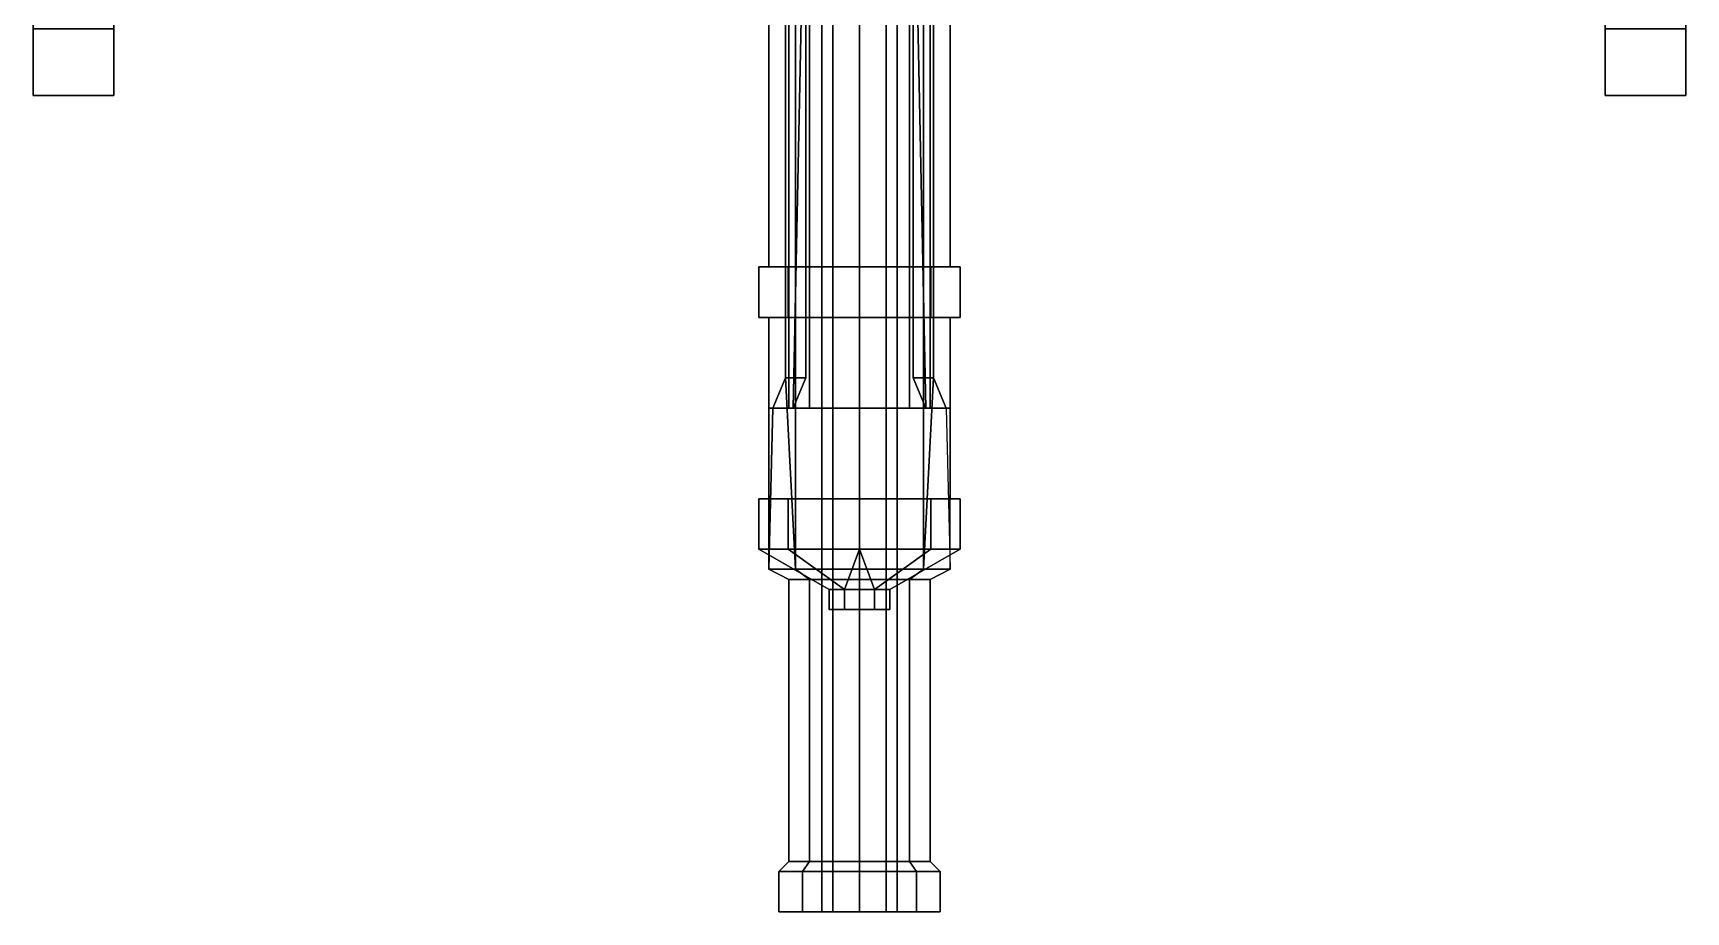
# Model space of a CAD drawing. Header units: millimetres. Extents: x -1 to 1, y -1.5 to 8.6.
# Drawn here: x -0.82 to 0.82, y -1.48 to -0.608 of the extents above; entities that cross this region are included whole.
import ezdxf

# ---------------------------------------------------------------- set-up
doc = ezdxf.new("R2010")
doc.units = ezdxf.units.MM
for name, color, linetype in [('gun', 1, 'Continuous'), ('sleeve', 5, 'Continuous'), ('wheels', 2, 'Continuous')]:
    doc.layers.add(name, color=color, linetype=linetype)

msp = doc.modelspace()

# ---------------------------------------------------------------- linework, layer by layer
at = {"layer": 'gun'}
for points in [[(-0.0734, -0.37, 0.88), (-0.0636, -0.37, 0.8564), (-0.0636, -1.14, 0.8564), (-0.0734, -0.95, 0.88)], [(-0.0534, -0.95, 0.88), (-0.0534, -0.37, 0.88), (-0.0734, -0.37, 0.88), (-0.0734, -0.95, 0.88)], [(-0.0495, -0.37, 0.9695), (-0.07, -0.37, 0.92), (-0.07, -0.98, 0.92), (-0.0495, -0.98, 0.9695)], [(-0.07, -0.37, 0.92), (-0.0534, -0.37, 0.88), (-0.0659, -0.98, 0.91), (-0.07, -0.98, 0.92)], [(-0.0534, -0.37, 0.88), (-0.0534, -0.37, 0.88), (-0.0534, -0.95, 0.88), (-0.0659, -0.98, 0.91)], [(-0.0636, -0.37, 0.8564), (0, -0.37, 0.83), (0, -1.14, 0.83), (-0.0636, -1.14, 0.8564)], [(0, -0.37, 0.99), (-0.0495, -0.37, 0.9695), (-0.0495, -0.98, 0.9695), (0, -0.98, 0.99)], [(0, -0.37, 0.83), (0.0636, -0.37, 0.8564), (0.0636, -1.14, 0.8564), (0, -1.14, 0.83)], [(0.0495, -0.37, 0.9695), (0, -0.37, 0.99), (0, -0.98, 0.99), (0.0495, -0.98, 0.9695)], [(0.07, -0.37, 0.92), (0.0495, -0.37, 0.9695), (0.0495, -0.98, 0.9695), (0.07, -0.98, 0.92)], [(0.0534, -0.37, 0.88), (0.07, -0.37, 0.92), (0.07, -0.98, 0.92), (0.0659, -0.98, 0.91)], [(0.0534, -0.37, 0.88), (0.0534, -0.37, 0.88), (0.0659, -0.98, 0.91), (0.0534, -0.95, 0.88)], [(0.0734, -0.95, 0.88), (0.0734, -0.37, 0.88), (0.0534, -0.37, 0.88), (0.0534, -0.95, 0.88)], [(0.0636, -0.37, 0.8564), (0.0734, -0.37, 0.88), (0.0734, -0.95, 0.88), (0.0636, -1.14, 0.8564)], [(-0.0375, -0.48, 0.92), (-0.0265, -0.48, 0.9465), (-0.0265, -1.48, 0.9465), (-0.0375, -1.48, 0.92)], [(-0.0265, -0.48, 0.8935), (-0.0375, -0.48, 0.92), (-0.0375, -1.48, 0.92), (-0.0265, -1.48, 0.8935)], [(-0.0265, -0.48, 0.9465), (0, -0.48, 0.9575), (0, -1.48, 0.9575), (-0.0265, -1.48, 0.9465)], [(0, -0.48, 0.8825), (-0.0265, -0.48, 0.8935), (-0.0265, -1.48, 0.8935), (0, -1.48, 0.8825)], [(0, -0.48, 0.9575), (0.0265, -0.48, 0.9465), (0.0265, -1.48, 0.9465), (0, -1.48, 0.9575)], [(0.0265, -0.48, 0.8935), (0, -0.48, 0.8825), (0, -1.48, 0.8825), (0.0265, -1.48, 0.8935)], [(0.0265, -0.48, 0.9465), (0.0375, -0.48, 0.92), (0.0375, -1.48, 0.92), (0.0265, -1.48, 0.9465)], [(0.0375, -0.48, 0.92), (0.0265, -0.48, 0.8935), (0.0265, -1.48, 0.8935), (0.0375, -1.48, 0.92)], [(-0.0859, -0.98, 0.91), (-0.0734, -0.95, 0.88), (-0.0636, -1.14, 0.8564), (-0.09, -1.14, 0.92)], [(-0.0659, -0.98, 0.91), (-0.0534, -0.95, 0.88), (-0.0734, -0.95, 0.88), (-0.0859, -0.98, 0.91)], [(0.0859, -0.98, 0.91), (0.0734, -0.95, 0.88), (0.0534, -0.95, 0.88), (0.0659, -0.98, 0.91)], [(0.0734, -0.95, 0.88), (0.0859, -0.98, 0.91), (0.09, -1.14, 0.92), (0.0636, -1.14, 0.8564)], [(-0.0636, -0.98, 0.9836), (-0.09, -0.98, 0.92), (-0.09, -1.14, 0.92), (-0.0636, -1.14, 0.9836)], [(-0.09, -0.98, 0.92), (-0.0859, -0.98, 0.91), (-0.0859, -0.98, 0.91), (-0.09, -1.14, 0.92)], [(-0.0495, -0.98, 0.9695), (-0.07, -0.98, 0.92), (-0.09, -0.98, 0.92), (-0.0636, -0.98, 0.9836)], [(-0.07, -0.98, 0.92), (-0.0659, -0.98, 0.91), (-0.0859, -0.98, 0.91), (-0.09, -0.98, 0.92)], [(0, -0.98, 1.01), (-0.0636, -0.98, 0.9836), (-0.0636, -1.14, 0.9836), (0, -1.14, 1.01)], [(0, -0.98, 0.99), (-0.0495, -0.98, 0.9695), (-0.0636, -0.98, 0.9836), (0, -0.98, 1.01)], [(0.0636, -0.98, 0.9836), (0, -0.98, 1.01), (0, -1.14, 1.01), (0.0636, -1.14, 0.9836)], [(0, -0.98, 1.01), (0.0636, -0.98, 0.9836), (0.0495, -0.98, 0.9695), (0, -0.98, 0.99)], [(0.0636, -0.98, 0.9836), (0.09, -0.98, 0.92), (0.07, -0.98, 0.92), (0.0495, -0.98, 0.9695)], [(0.09, -0.98, 0.92), (0.0636, -0.98, 0.9836), (0.0636, -1.14, 0.9836), (0.09, -1.14, 0.92)], [(0.09, -0.98, 0.92), (0.0859, -0.98, 0.91), (0.0659, -0.98, 0.91), (0.07, -0.98, 0.92)], [(-0.0495, -1.15, 0.8705), (-0.07, -1.15, 0.92), (-0.09, -1.14, 0.92), (-0.0636, -1.14, 0.8564)], [(-0.07, -1.15, 0.92), (-0.0495, -1.15, 0.9695), (-0.0636, -1.14, 0.9836), (-0.09, -1.14, 0.92)], [(0, -1.15, 0.85), (-0.0495, -1.15, 0.8705), (-0.0636, -1.14, 0.8564), (0, -1.14, 0.83)], [(-0.0495, -1.15, 0.9695), (0, -1.15, 0.99), (0, -1.14, 1.01), (-0.0636, -1.14, 0.9836)], [(0.0495, -1.15, 0.8705), (0, -1.15, 0.85), (0, -1.14, 0.83), (0.0636, -1.14, 0.8564)], [(0, -1.15, 0.99), (0.0495, -1.15, 0.9695), (0.0636, -1.14, 0.9836), (0, -1.14, 1.01)], [(0.07, -1.15, 0.92), (0.0495, -1.15, 0.8705), (0.0636, -1.14, 0.8564), (0.09, -1.14, 0.92)], [(0.0495, -1.15, 0.9695), (0.07, -1.15, 0.92), (0.09, -1.14, 0.92), (0.0636, -1.14, 0.9836)], [(-0.0495, -1.15, 0.9695), (-0.07, -1.15, 0.92), (-0.07, -1.43, 0.92), (-0.0495, -1.43, 0.9695)], [(-0.07, -1.15, 0.92), (-0.0495, -1.15, 0.8705), (-0.0495, -1.43, 0.8705), (-0.07, -1.43, 0.92)], [(0, -1.15, 0.99), (-0.0495, -1.15, 0.9695), (-0.0495, -1.43, 0.9695), (0, -1.43, 0.99)], [(-0.0495, -1.15, 0.8705), (0, -1.15, 0.85), (0, -1.43, 0.85), (-0.0495, -1.43, 0.8705)], [(0.0495, -1.15, 0.9695), (0, -1.15, 0.99), (0, -1.43, 0.99), (0.0495, -1.43, 0.9695)], [(0, -1.15, 0.85), (0.0495, -1.15, 0.8705), (0.0495, -1.43, 0.8705), (0, -1.43, 0.85)], [(0.07, -1.15, 0.92), (0.0495, -1.15, 0.9695), (0.0495, -1.43, 0.9695), (0.07, -1.43, 0.92)], [(0.0495, -1.15, 0.8705), (0.07, -1.15, 0.92), (0.07, -1.43, 0.92), (0.0495, -1.43, 0.8705)], [(-0.0495, -1.43, 0.9695), (-0.07, -1.43, 0.92), (-0.08, -1.44, 0.92), (-0.0566, -1.44, 0.9766)], [(-0.07, -1.43, 0.92), (-0.0495, -1.43, 0.8705), (-0.0566, -1.44, 0.8634), (-0.08, -1.44, 0.92)], [(-0.0566, -1.44, 0.9766), (-0.08, -1.44, 0.92), (-0.08, -1.48, 0.92), (-0.0566, -1.48, 0.9766)], [(-0.08, -1.44, 0.92), (-0.0566, -1.44, 0.8634), (-0.0566, -1.48, 0.8634), (-0.08, -1.48, 0.92)], [(0, -1.43, 0.99), (-0.0495, -1.43, 0.9695), (-0.0566, -1.44, 0.9766), (0, -1.44, 1)], [(-0.0495, -1.43, 0.8705), (0, -1.43, 0.85), (0, -1.44, 0.84), (-0.0566, -1.44, 0.8634)], [(0, -1.44, 1), (-0.0566, -1.44, 0.9766), (-0.0566, -1.48, 0.9766), (0, -1.48, 1)], [(-0.0566, -1.44, 0.8634), (0, -1.44, 0.84), (0, -1.48, 0.84), (-0.0566, -1.48, 0.8634)], [(0.0495, -1.43, 0.9695), (0, -1.43, 0.99), (0, -1.44, 1), (0.0566, -1.44, 0.9766)], [(0, -1.43, 0.85), (0.0495, -1.43, 0.8705), (0.0566, -1.44, 0.8634), (0, -1.44, 0.84)], [(0.0566, -1.44, 0.9766), (0, -1.44, 1), (0, -1.48, 1), (0.0566, -1.48, 0.9766)], [(0, -1.44, 0.84), (0.0566, -1.44, 0.8634), (0.0566, -1.48, 0.8634), (0, -1.48, 0.84)], [(0.07, -1.43, 0.92), (0.0495, -1.43, 0.9695), (0.0566, -1.44, 0.9766), (0.08, -1.44, 0.92)], [(0.0495, -1.43, 0.8705), (0.07, -1.43, 0.92), (0.08, -1.44, 0.92), (0.0566, -1.44, 0.8634)], [(0.08, -1.44, 0.92), (0.0566, -1.44, 0.9766), (0.0566, -1.48, 0.9766), (0.08, -1.48, 0.92)], [(0.0566, -1.44, 0.8634), (0.08, -1.44, 0.92), (0.08, -1.48, 0.92), (0.0566, -1.48, 0.8634)], [(-0.0566, -1.48, 0.9766), (-0.08, -1.48, 0.92), (-0.0375, -1.48, 0.92), (-0.0265, -1.48, 0.9465)], [(-0.08, -1.48, 0.92), (-0.0566, -1.48, 0.8634), (-0.0265, -1.48, 0.8935), (-0.0375, -1.48, 0.92)], [(0, -1.48, 1), (-0.0566, -1.48, 0.9766), (-0.0265, -1.48, 0.9465), (0, -1.48, 0.9575)], [(-0.0566, -1.48, 0.8634), (0, -1.48, 0.84), (0, -1.48, 0.8825), (-0.0265, -1.48, 0.8935)], [(0, -1.48, 0.84), (0.0566, -1.48, 0.8634), (0.0265, -1.48, 0.8935), (0, -1.48, 0.8825)], [(0.0566, -1.48, 0.9766), (0, -1.48, 1), (0, -1.48, 0.9575), (0.0265, -1.48, 0.9465)], [(0.0566, -1.48, 0.8634), (0.08, -1.48, 0.92), (0.0375, -1.48, 0.92), (0.0265, -1.48, 0.8935)], [(0.08, -1.48, 0.92), (0.0566, -1.48, 0.9766), (0.0265, -1.48, 0.9465), (0.0375, -1.48, 0.92)]]:
    msp.add_3dface(points, dxfattribs=at)
at = {"layer": 'sleeve'}
for points in [[(-0.0636, 0.69, 0.7936), (-0.09, 0.69, 0.73), (-0.09, -0.84, 0.73), (-0.0636, -0.84, 0.7936)], [(-0.09, 0.69, 0.73), (-0.0636, 0.69, 0.6664), (-0.0636, -0.84, 0.6664), (-0.09, -0.84, 0.73)], [(0, 0.69, 0.82), (-0.0636, 0.69, 0.7936), (-0.0636, -0.84, 0.7936), (0, -0.84, 0.82)], [(-0.0636, 0.69, 0.6664), (0, 0.69, 0.64), (0, -0.84, 0.64), (-0.0636, -0.84, 0.6664)], [(0.0636, 0.69, 0.7936), (0, 0.69, 0.82), (0, -0.84, 0.82), (0.0636, -0.84, 0.7936)], [(0, 0.69, 0.64), (0.0636, 0.69, 0.6664), (0.0636, -0.84, 0.6664), (0, -0.84, 0.64)], [(0.09, 0.69, 0.73), (0.0636, 0.69, 0.7936), (0.0636, -0.84, 0.7936), (0.09, -0.84, 0.73)], [(0.0636, 0.69, 0.6664), (0.09, 0.69, 0.73), (0.09, -0.84, 0.73), (0.0636, -0.84, 0.6664)], [(-0.0707, -0.84, 0.8007), (-0.1, -0.84, 0.73), (-0.1, -0.89, 0.73), (-0.0707, -0.89, 0.8007)], [(-0.1, -0.84, 0.73), (-0.0707, -0.84, 0.6593), (-0.0707, -0.89, 0.6593), (-0.1, -0.89, 0.73)], [(-0.0636, -0.84, 0.7936), (-0.09, -0.84, 0.73), (-0.1, -0.84, 0.73), (-0.0707, -0.84, 0.8007)], [(-0.09, -0.84, 0.73), (-0.0636, -0.84, 0.6664), (-0.0707, -0.84, 0.6593), (-0.1, -0.84, 0.73)], [(0, -0.84, 0.83), (-0.0707, -0.84, 0.8007), (-0.0707, -0.89, 0.8007), (0, -0.89, 0.83)], [(-0.0707, -0.84, 0.6593), (0, -0.84, 0.63), (0, -0.89, 0.63), (-0.0707, -0.89, 0.6593)], [(0, -0.84, 0.82), (-0.0636, -0.84, 0.7936), (-0.0707, -0.84, 0.8007), (0, -0.84, 0.83)], [(-0.0636, -0.84, 0.6664), (0, -0.84, 0.64), (0, -0.84, 0.63), (-0.0707, -0.84, 0.6593)], [(0.0707, -0.84, 0.8007), (0, -0.84, 0.83), (0, -0.89, 0.83), (0.0707, -0.89, 0.8007)], [(0, -0.84, 0.63), (0.0707, -0.84, 0.6593), (0.0707, -0.89, 0.6593), (0, -0.89, 0.63)], [(0, -0.84, 0.64), (0.0636, -0.84, 0.6664), (0.0707, -0.84, 0.6593), (0, -0.84, 0.63)], [(0.0636, -0.84, 0.7936), (0, -0.84, 0.82), (0, -0.84, 0.83), (0.0707, -0.84, 0.8007)], [(0.0636, -0.84, 0.6664), (0.09, -0.84, 0.73), (0.1, -0.84, 0.73), (0.0707, -0.84, 0.6593)], [(0.09, -0.84, 0.73), (0.0636, -0.84, 0.7936), (0.0707, -0.84, 0.8007), (0.1, -0.84, 0.73)], [(0.1, -0.84, 0.73), (0.0707, -0.84, 0.8007), (0.0707, -0.89, 0.8007), (0.1, -0.89, 0.73)], [(0.0707, -0.84, 0.6593), (0.1, -0.84, 0.73), (0.1, -0.89, 0.73), (0.0707, -0.89, 0.6593)], [(-0.0707, -0.89, 0.8007), (-0.1, -0.89, 0.73), (-0.09, -0.89, 0.73), (-0.0636, -0.89, 0.7936)], [(-0.1, -0.89, 0.73), (-0.0707, -0.89, 0.6593), (-0.0636, -0.89, 0.6664), (-0.09, -0.89, 0.73)], [(-0.0636, -0.89, 0.7936), (-0.09, -0.89, 0.73), (-0.09, -1.07, 0.73), (-0.0636, -1.07, 0.7936)], [(-0.09, -0.89, 0.73), (-0.0636, -0.89, 0.6664), (-0.0636, -1.07, 0.6664), (-0.09, -1.07, 0.73)], [(0, -0.89, 0.83), (-0.0707, -0.89, 0.8007), (-0.0636, -0.89, 0.7936), (0, -0.89, 0.82)], [(-0.0707, -0.89, 0.6593), (0, -0.89, 0.63), (0, -0.89, 0.64), (-0.0636, -0.89, 0.6664)], [(0, -0.89, 0.82), (-0.0636, -0.89, 0.7936), (-0.0636, -1.07, 0.7936), (0, -1.07, 0.82)], [(-0.0636, -0.89, 0.6664), (0, -0.89, 0.64), (0, -1.07, 0.64), (-0.0636, -1.07, 0.6664)], [(0.0636, -0.89, 0.7936), (0, -0.89, 0.82), (0, -1.07, 0.82), (0.0636, -1.07, 0.7936)], [(0, -0.89, 0.64), (0.0636, -0.89, 0.6664), (0.0636, -1.07, 0.6664), (0, -1.07, 0.64)], [(0, -0.89, 0.63), (0.0707, -0.89, 0.6593), (0.0636, -0.89, 0.6664), (0, -0.89, 0.64)], [(0.0707, -0.89, 0.8007), (0, -0.89, 0.83), (0, -0.89, 0.82), (0.0636, -0.89, 0.7936)], [(0.09, -0.89, 0.73), (0.0636, -0.89, 0.7936), (0.0636, -1.07, 0.7936), (0.09, -1.07, 0.73)], [(0.0636, -0.89, 0.6664), (0.09, -0.89, 0.73), (0.09, -1.07, 0.73), (0.0636, -1.07, 0.6664)], [(0.0707, -0.89, 0.6593), (0.1, -0.89, 0.73), (0.09, -0.89, 0.73), (0.0636, -0.89, 0.6664)], [(0.1, -0.89, 0.73), (0.0707, -0.89, 0.8007), (0.0636, -0.89, 0.7936), (0.09, -0.89, 0.73)], [(-0.0707, -1.07, 0.8007), (-0.1, -1.07, 0.73), (-0.1, -1.12, 0.73), (-0.0707, -1.12, 0.8007)], [(-0.1, -1.07, 0.73), (-0.0707, -1.07, 0.6593), (-0.0707, -1.12, 0.6593), (-0.1, -1.12, 0.73)], [(-0.0636, -1.07, 0.7936), (-0.09, -1.07, 0.73), (-0.1, -1.07, 0.73), (-0.0707, -1.07, 0.8007)], [(-0.09, -1.07, 0.73), (-0.0636, -1.07, 0.6664), (-0.0707, -1.07, 0.6593), (-0.1, -1.07, 0.73)], [(0, -1.07, 0.83), (-0.0707, -1.07, 0.8007), (-0.0707, -1.12, 0.8007), (0, -1.12, 0.83)], [(-0.0707, -1.07, 0.6593), (0, -1.07, 0.63), (0, -1.12, 0.63), (-0.0707, -1.12, 0.6593)], [(0, -1.07, 0.82), (-0.0636, -1.07, 0.7936), (-0.0707, -1.07, 0.8007), (0, -1.07, 0.83)], [(-0.0636, -1.07, 0.6664), (0, -1.07, 0.64), (0, -1.07, 0.63), (-0.0707, -1.07, 0.6593)], [(0.0707, -1.07, 0.8007), (0, -1.07, 0.83), (0, -1.12, 0.83), (0.0707, -1.12, 0.8007)], [(0, -1.07, 0.63), (0.0707, -1.07, 0.6593), (0.0707, -1.12, 0.6593), (0, -1.12, 0.63)], [(0, -1.07, 0.64), (0.0636, -1.07, 0.6664), (0.0707, -1.07, 0.6593), (0, -1.07, 0.63)], [(0.0636, -1.07, 0.7936), (0, -1.07, 0.82), (0, -1.07, 0.83), (0.0707, -1.07, 0.8007)], [(0.0636, -1.07, 0.6664), (0.09, -1.07, 0.73), (0.1, -1.07, 0.73), (0.0707, -1.07, 0.6593)], [(0.09, -1.07, 0.73), (0.0636, -1.07, 0.7936), (0.0707, -1.07, 0.8007), (0.1, -1.07, 0.73)], [(0.1, -1.07, 0.73), (0.0707, -1.07, 0.8007), (0.0707, -1.12, 0.8007), (0.1, -1.12, 0.73)], [(0.0707, -1.07, 0.6593), (0.1, -1.07, 0.73), (0.1, -1.12, 0.73), (0.0707, -1.12, 0.6593)], [(-0.0707, -1.12, 0.8007), (-0.1, -1.12, 0.73), (-0.03, -1.16, 0.73), (-0.015, -1.16, 0.756)], [(-0.1, -1.12, 0.73), (-0.0707, -1.12, 0.6593), (-0.015, -1.16, 0.704), (-0.03, -1.16, 0.73)], [(0, -1.12, 0.83), (-0.0707, -1.12, 0.8007), (-0.015, -1.16, 0.756), (0.015, -1.16, 0.756)], [(-0.0707, -1.12, 0.6593), (0, -1.12, 0.63), (-0.015, -1.16, 0.704)], [(0, -1.12, 0.63), (0.0707, -1.12, 0.6593), (0.015, -1.16, 0.704), (-0.015, -1.16, 0.704)], [(0.0707, -1.12, 0.8007), (0, -1.12, 0.83), (0.015, -1.16, 0.756)], [(0.1, -1.12, 0.73), (0.0707, -1.12, 0.8007), (0.015, -1.16, 0.756), (0.03, -1.16, 0.73)], [(0.0707, -1.12, 0.6593), (0.1, -1.12, 0.73), (0.03, -1.16, 0.73), (0.015, -1.16, 0.704)], [(-0.015, -1.16, 0.756), (-0.03, -1.16, 0.73), (-0.03, -1.18, 0.73), (-0.015, -1.18, 0.756)], [(-0.03, -1.16, 0.73), (-0.015, -1.16, 0.704), (-0.015, -1.18, 0.704), (-0.03, -1.18, 0.73)], [(0.015, -1.16, 0.756), (-0.015, -1.16, 0.756), (-0.015, -1.18, 0.756), (0.015, -1.18, 0.756)], [(-0.015, -1.16, 0.704), (0.015, -1.16, 0.704), (0.015, -1.18, 0.704), (-0.015, -1.18, 0.704)], [(0.03, -1.16, 0.73), (0.015, -1.16, 0.756), (0.015, -1.18, 0.756), (0.03, -1.18, 0.73)], [(0.015, -1.16, 0.704), (0.03, -1.16, 0.73), (0.03, -1.18, 0.73), (0.015, -1.18, 0.704)], [(0.015, -1.18, 0.756), (-0.015, -1.18, 0.756), (-0.03, -1.18, 0.73), (0.03, -1.18, 0.73)], [(0.03, -1.18, 0.73), (-0.03, -1.18, 0.73), (-0.015, -1.18, 0.704), (0.015, -1.18, 0.704)]]:
    msp.add_3dface(points, dxfattribs=at)
at = {"layer": 'wheels'}
for points in [[(-0.82, -0.6036, 0.3793), (-0.82, -0.67, 0.67), (-0.82, -0.5582, 0.5745), (-0.82, -0.5443, 0.5138)], [(-0.82, -0.67, 0.67), (-0.82, -0.6036, 0.9607), (-0.82, -0.5443, 0.8262), (-0.82, -0.5582, 0.7655)], [(-0.74, -0.67, 0.67), (-0.74, -0.6036, 0.3793), (-0.74, -0.5443, 0.5138), (-0.74, -0.5582, 0.5745)], [(-0.74, -0.6036, 0.9607), (-0.74, -0.67, 0.67), (-0.74, -0.5582, 0.7655), (-0.74, -0.5443, 0.8262)], [(0.74, -0.6036, 0.3793), (0.74, -0.67, 0.67), (0.74, -0.5582, 0.5745), (0.74, -0.5443, 0.5138)], [(0.74, -0.67, 0.67), (0.74, -0.6036, 0.9607), (0.74, -0.5443, 0.8262), (0.74, -0.5582, 0.7655)], [(0.82, -0.67, 0.67), (0.82, -0.6036, 0.3793), (0.82, -0.5443, 0.5138), (0.82, -0.5582, 0.5745)], [(0.82, -0.6036, 0.9607), (0.82, -0.67, 0.67), (0.82, -0.5582, 0.7655), (0.82, -0.5443, 0.8262)], [(-0.82, -0.58, 0.67), (-0.82, -0.5582, 0.5745), (-0.82, -0.67, 0.67)], [(-0.82, -0.5582, 0.7655), (-0.82, -0.58, 0.67), (-0.82, -0.67, 0.67)], [(-0.74, -0.5582, 0.5745), (-0.74, -0.58, 0.67), (-0.74, -0.67, 0.67)], [(-0.74, -0.58, 0.67), (-0.74, -0.5582, 0.7655), (-0.74, -0.67, 0.67)], [(0.74, -0.58, 0.67), (0.74, -0.5582, 0.5745), (0.74, -0.67, 0.67)], [(0.74, -0.5582, 0.7655), (0.74, -0.58, 0.67), (0.74, -0.67, 0.67)], [(0.82, -0.5582, 0.5745), (0.82, -0.58, 0.67), (0.82, -0.67, 0.67)], [(0.82, -0.58, 0.67), (0.82, -0.5582, 0.7655), (0.82, -0.67, 0.67)], [(-0.74, -0.6036, 0.3793), (-0.74, -0.67, 0.67), (-0.82, -0.67, 0.67), (-0.82, -0.6036, 0.3793)], [(-0.74, -0.67, 0.67), (-0.74, -0.6036, 0.9607), (-0.82, -0.6036, 0.9607), (-0.82, -0.67, 0.67)], [(0.74, -0.67, 0.67), (0.74, -0.6036, 0.3793), (0.82, -0.6036, 0.3793), (0.82, -0.67, 0.67)], [(0.74, -0.6036, 0.9607), (0.74, -0.67, 0.67), (0.82, -0.67, 0.67), (0.82, -0.6036, 0.9607)]]:
    msp.add_3dface(points, dxfattribs=at)

doc.saveas('drawing.dxf')
